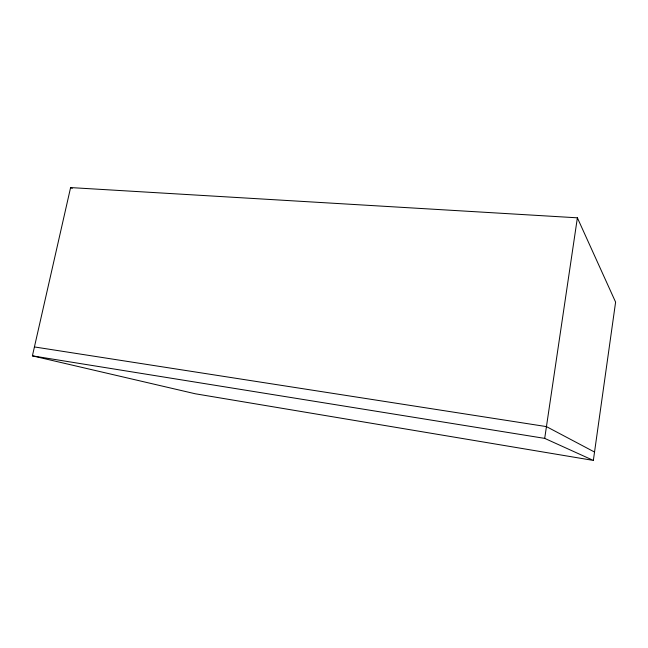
<?xml version="1.0" encoding="UTF-8"?>
<svg xmlns="http://www.w3.org/2000/svg" width="648" height="648" viewBox="0 0 648 648"><rect width="100%" height="100%" fill="white"/><g stroke="black" fill="none" stroke-linecap="round" stroke-linejoin="round"><path stroke-width="0.97" d="M593.357 460.42L615.6 302.122L577.384 217.817L70.6 187.58L32.4 355.857L195.226 393.765L593.357 460.42L544.701 438.38L32.4 355.857M544.701 438.38L577.384 217.817M34.425 346.939L546.442 426.603L594.532 452.045M70.6 187.58L72.244 188.414"/></g></svg>
